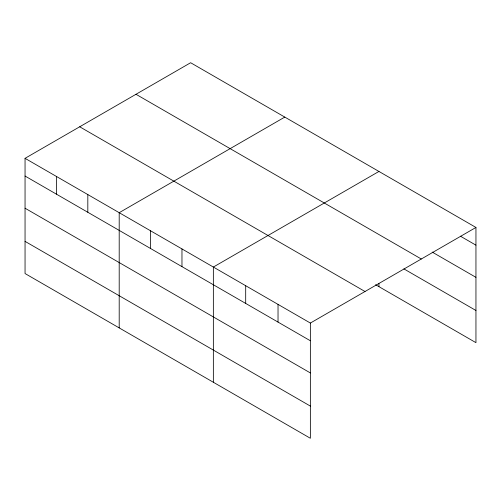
<?xml version="1.0" encoding="UTF-8"?>
<svg xmlns="http://www.w3.org/2000/svg" width="501" height="501" viewBox="0 0 501 501"><rect width="100%" height="100%" fill="white"/><g stroke="black" fill="none" stroke-linecap="round" stroke-linejoin="round"><path stroke-width="0.75" d="M375.606 284.731L475.95 342.665L475.95 227.454L190.637 62.731L25.05 158.335L25.05 273.546L310.363 438.269L310.363 323.057L25.05 158.335M284.787 117.09L119.2 212.693L119.2 327.904M378.944 171.448L213.357 267.052L213.357 382.263M310.363 323.057L475.95 227.454M460.457 236.215L475.95 245.164M432.163 252.059L475.95 277.341M135.99 94.282L421.303 259.004M403.869 268.874L475.95 310.488M79.697 126.784L365.01 291.507M25.05 176.039L310.363 340.761M25.05 208.216L310.363 372.938M25.05 241.369L310.363 406.092M378.944 283.597L378.944 286.66M278.03 304.389L278.03 322.093M245.69 285.72L245.69 303.424M181.969 248.928L181.969 266.638M150.588 230.811L150.588 248.521M87.819 194.57L87.819 212.28M56.431 176.452L56.431 194.163"/></g></svg>
